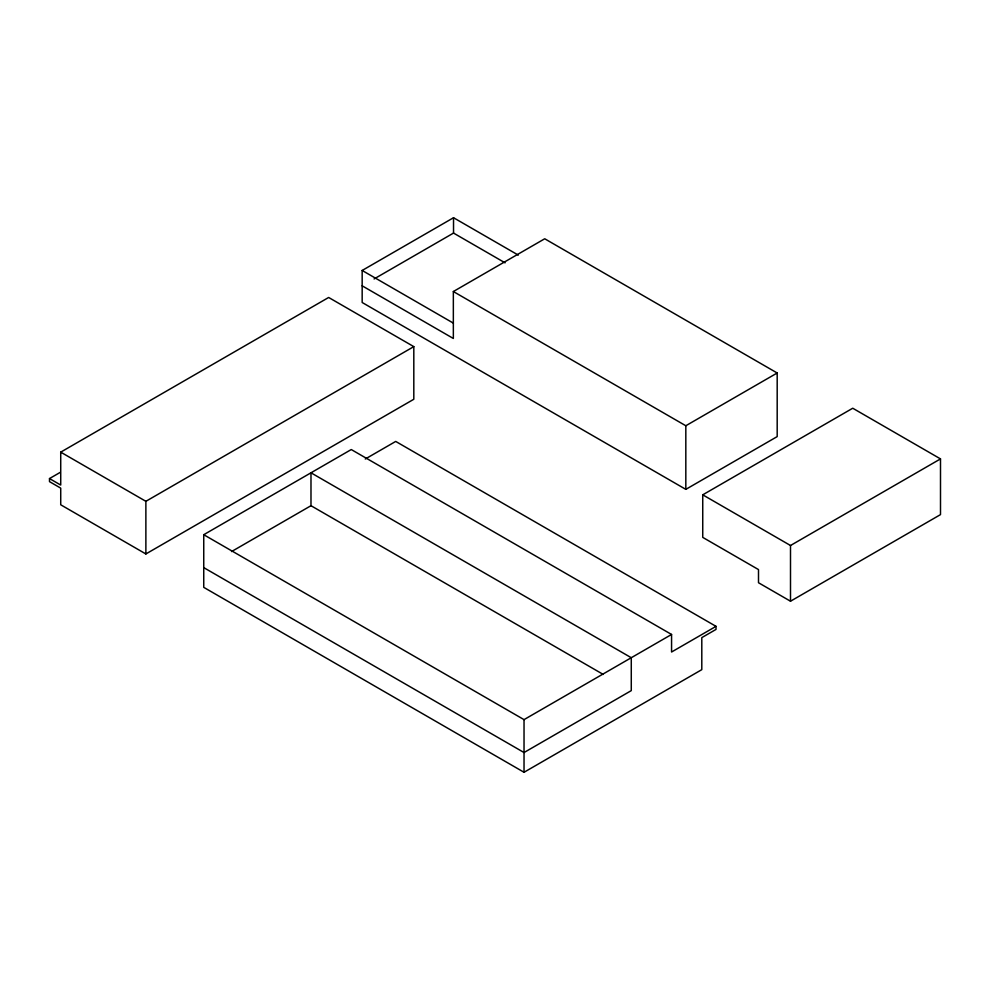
<?xml version="1.0" encoding="UTF-8"?>
<svg xmlns="http://www.w3.org/2000/svg" width="990" height="990" viewBox="0 0 990 990"><rect width="100%" height="100%" fill="white"/><g stroke="black" fill="none" stroke-linecap="round" stroke-linejoin="round"><path stroke-width="1.49" d="M362.167 285.825L453.346 338.469L453.346 291.53L544.723 238.776L777.187 372.995L777.187 436.602L685.823 489.357L362.167 302.495L362.167 270.468L453.531 217.726L518.29 255.111M49.5 478.566L60.724 485.05L60.724 452.145L328.655 297.47L413.808 346.624L413.808 399.267L145.876 553.955L60.724 504.789L60.724 488.12L49.5 481.635L49.5 478.566L60.217 472.379M374.084 278.945L453.531 233.071L505.073 262.833M60.724 452.145L145.876 501.311L413.808 346.624M203.742 534.711L351.264 449.547L671.566 634.466L671.566 652.014L716.018 626.348L716.018 629.417L701.799 637.622L701.799 669.648L524.032 772.274L203.742 587.355L203.742 534.711L524.032 719.631L671.566 634.466M365.273 459.014L395.715 441.429L716.018 626.348M231.549 551.566L310.984 505.704L603.257 674.438M453.346 291.53L685.823 425.75L777.187 372.995M702.739 494.827L852.737 408.226L940.5 458.902L940.5 514.614L790.503 601.215L758.501 582.739L758.501 569.584L702.739 537.384L702.739 494.827L790.503 545.502L940.5 458.902M362.167 270.468L453.346 323.111M203.742 567.616L524.032 752.536L631.274 690.624L631.274 657.719L310.984 472.799L310.984 505.704M790.503 545.502L790.503 601.215M685.823 425.75L685.823 489.357M524.032 719.631L524.032 772.274M453.531 217.726L453.531 233.071M145.876 501.311L145.876 553.955"/></g></svg>
